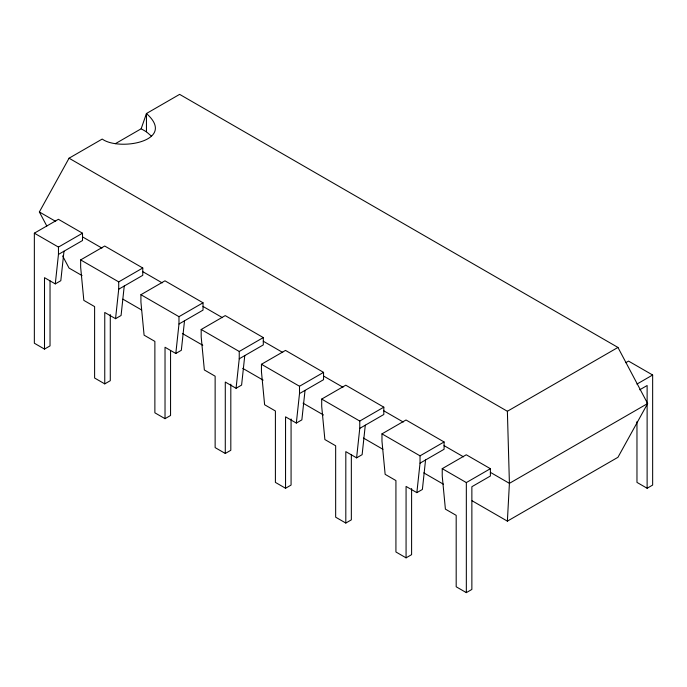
<?xml version="1.0" encoding="UTF-8"?>
<svg xmlns="http://www.w3.org/2000/svg" width="687" height="687" viewBox="0 0 687 687"><rect width="100%" height="100%" fill="white"/><g stroke="black" fill="none" stroke-linecap="round" stroke-linejoin="round"><path stroke-width="1.03" d="M472.089 500.771L507.375 521.141L509.411 483.347L507.375 411.273L69.052 158.208L39.365 211.965L46.793 225.997M44.5 349.09L44.5 277.668L55.286 283.894L58.455 254.413L58.455 247.088L34.35 233.176L34.35 343.225L44.5 349.09L50.031 345.896L50.031 280.88M63.985 251.227L60.808 280.708L55.286 283.894M104.759 383.878L104.759 312.465L115.545 318.691L118.714 289.21L118.714 281.885L80.654 259.909L80.654 267.234L83.831 300.382L94.608 306.608L94.608 378.022L104.759 383.878L110.289 380.692L110.289 314.603M124.244 286.015L121.075 315.496L115.545 318.691M165.026 418.675L165.026 347.253L175.812 353.479L178.981 323.998L178.981 316.673L140.921 294.706L140.921 302.022L144.09 335.17L154.876 341.396L154.876 412.81L165.026 418.675L170.556 415.48L170.556 350.456M184.511 320.812L181.334 350.293L175.812 353.479M225.284 453.463L225.284 382.049L236.07 388.275L239.239 358.794L239.239 351.469L201.179 329.494L201.179 336.819L204.357 369.967L215.134 376.193L215.134 447.606L225.284 453.463L230.815 450.277L230.815 384.188M244.77 355.6L241.601 385.081L236.07 388.275M285.552 488.259L285.552 416.837L296.329 423.063L299.506 393.582L299.506 386.257L261.446 364.282L261.446 371.607L264.615 404.755L275.401 410.981L275.401 482.394L285.552 488.259L291.073 485.065L291.073 418.976M305.037 390.396L301.859 419.877L296.329 423.063M345.81 523.047L345.81 451.634L356.596 457.86L359.765 428.379L359.765 421.054L321.705 399.078L321.705 406.403L324.874 439.551L335.66 445.777L335.66 517.191L345.81 523.047L351.34 519.853L351.34 454.837M365.295 425.184L362.126 454.665L356.596 457.86M406.069 557.844L406.069 486.422L416.854 492.648L420.032 463.167L420.032 455.842L381.972 433.866L381.972 441.191L385.141 474.339L395.927 480.565L395.927 551.979L406.069 557.844L411.599 554.649L411.599 488.56M425.554 459.981L422.385 489.462L416.854 492.648M115.364 143.677L141.161 128.778L146.451 113.518L179.625 94.368L617.948 347.433L647.635 403.544L617.948 457.302L507.375 521.141M69.052 158.208L102.217 139.057C119.255 151.484 177.426 140.955 146.451 113.518L146.451 131.827L151.286 136.035M34.35 233.176L58.404 219.29L82.509 233.211L82.509 240.527L58.455 254.413M58.455 247.088L82.509 233.211M80.654 259.909L104.707 246.023L142.767 267.999L142.767 275.324L118.714 289.21M118.714 281.885L142.767 267.999M140.921 294.706L164.966 280.82L203.026 302.787L203.026 310.112L178.981 323.998M178.981 316.673L203.026 302.787M201.179 329.494L225.233 315.608L263.293 337.583L263.293 344.908L239.239 358.794M239.239 351.469L263.293 337.583M261.446 364.282L285.491 350.404L323.551 372.371L323.551 379.696L299.506 393.582M299.506 386.257L323.551 372.371M321.705 399.078L345.759 385.192L383.818 407.168L383.818 414.493L359.765 428.379M359.765 421.054L383.818 407.168M381.972 433.866L406.017 419.989L444.077 441.956L444.077 449.281L420.032 463.167M420.032 455.842L444.077 441.956M507.375 411.273L617.948 347.433M442.23 468.663L466.275 454.777L490.381 468.697L490.381 476.022L471.866 486.714L471.866 589.437L466.336 592.632L456.185 586.775L456.185 515.353L445.399 509.127L442.23 475.988L442.23 468.663L466.336 482.575L490.381 468.697M625.771 362.693L628.545 361.096L652.65 375.008L652.65 485.065L647.12 488.259L636.969 482.394L636.969 421.638M636.926 384.093L652.65 375.008M639.717 389.804L647.12 385.527L647.12 488.259M647.635 403.544L509.411 483.347L490.381 472.355M141.161 128.778L146.451 131.827M39.365 211.965L55.681 221.386M82.509 236.869L101.934 248.084M142.767 271.657L162.192 282.881M203.026 306.454L222.459 317.669M263.293 341.241L282.718 352.457M323.551 376.038L342.976 387.253M383.818 410.826L403.243 422.041M444.077 445.623L463.502 456.838M82.054 275.581L69.052 268.076L62.62 255.916M122.913 299.171L141.488 309.897M182.347 333.487L202.777 345.286M242.709 368.335L263.138 380.134M303.07 403.192L323.5 414.982M363.432 438.04L382.934 449.298M423.802 472.888L443.304 484.146M466.336 482.575L466.336 592.632"/></g></svg>
